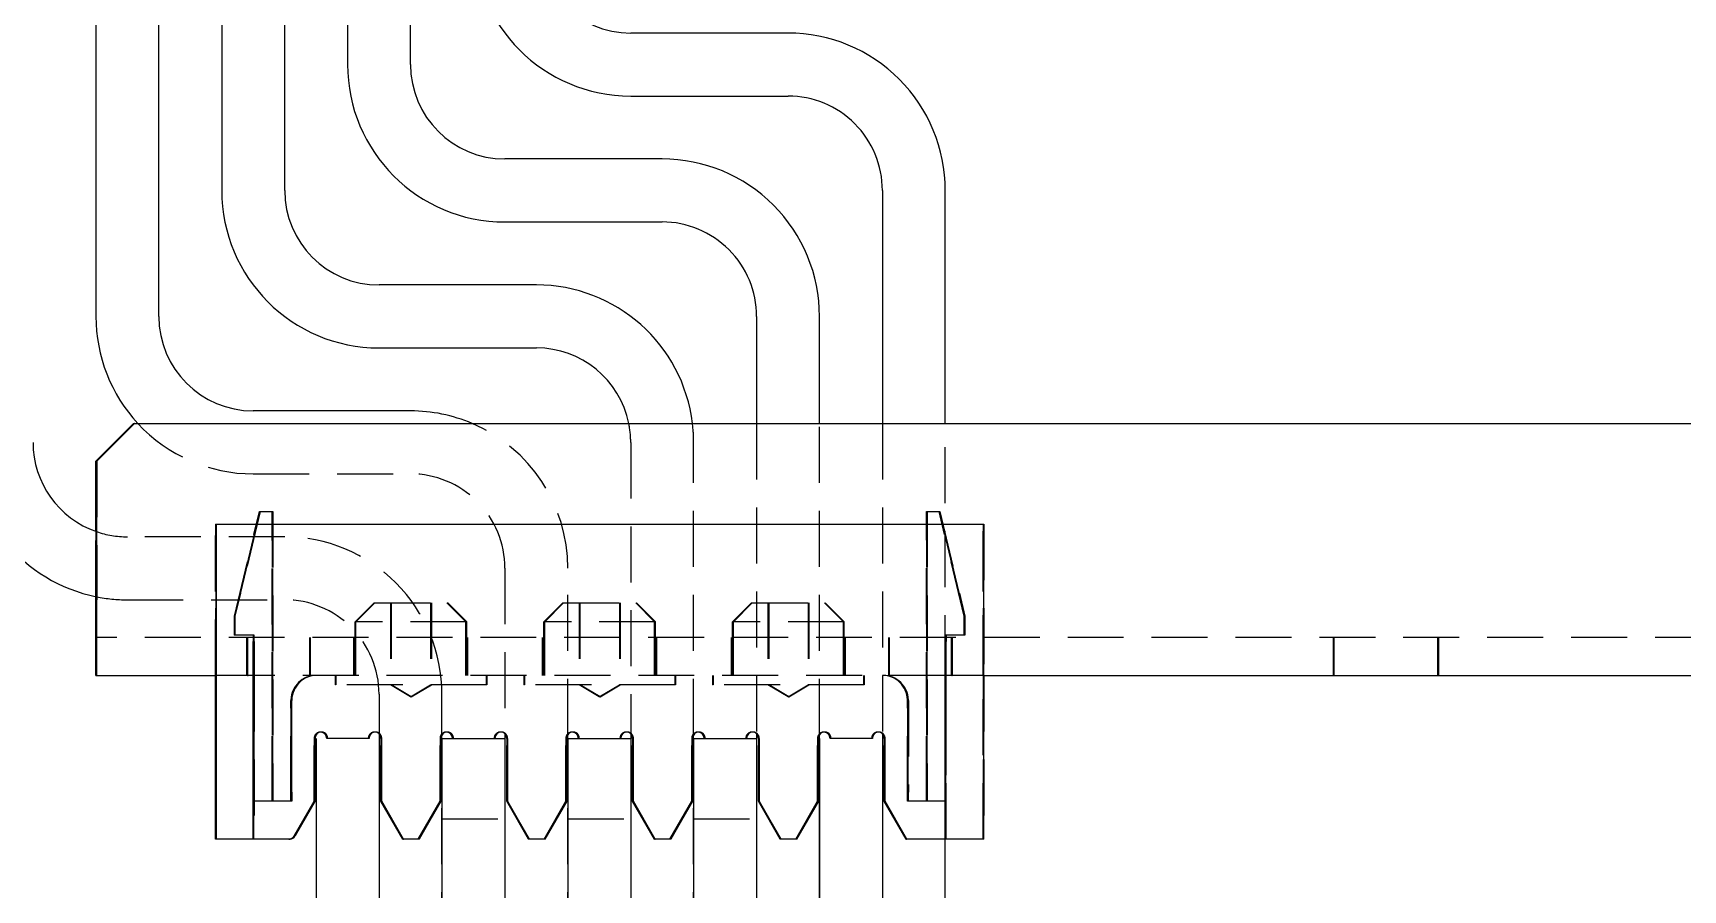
# Model space of a CAD drawing. Header units: millimetres. Extents: x -116965 to 323937, y 291661 to 566926.
# Drawn here: x -20440.9 to -20347.3, y 326099.4 to 326148 of the extents above; entities that cross this region are included whole.
import ezdxf

# ---------------------------------------------------------------- set-up
doc = ezdxf.new("R2010")
doc.units = ezdxf.units.MM
doc.linetypes.add('HIDDEN2', pattern=[4.7625, 3.175, -1.5875])
doc.layers.add('ALPHA', color=255, linetype='Continuous')
doc.layers.add('Pointille_Court', color=40, linetype='HIDDEN2', lineweight=25)

msp = doc.modelspace()

# ---------------------------------------------------------------- linework, layer by layer
at = {"layer": 'ALPHA'}
for p, q in [((-20437.376339, 326244.440895), (-20437.376338, 326131.940895)), ((-20433.804909, 326131.940895), (-20433.804911, 326244.440895)), ((-20430.233482, 326244.440895), (-20430.233481, 326139.083752)), ((-20426.662052, 326139.083752), (-20426.662054, 326244.440895)), ((-20423.090625, 326244.440895), (-20423.090624, 326146.22661)), ((-20419.519195, 326146.22661), (-20419.519196, 326244.440895)), ((-20398.090624, 326148.012324), (-20407.019195, 326148.012324)), ((-20407.019195, 326144.440895), (-20398.090624, 326144.440896)), ((-20405.233481, 326140.869467), (-20414.162052, 326140.869467)), ((-20392.733481, 326139.083753), (-20392.73348, 326125.869471)), ((-20389.162052, 326125.869471), (-20389.162052, 326139.083753)), ((-20414.162052, 326137.298038), (-20405.233481, 326137.298038)), ((-20412.376338, 326133.72661), (-20421.304909, 326133.72661)), ((-20399.876338, 326131.940896), (-20399.876338, 326125.869471)), ((-20396.304909, 326125.869471), (-20396.304909, 326131.940896)), ((-20421.304909, 326130.155181), (-20412.376338, 326130.155181)), ((-20419.519195, 326126.583752), (-20428.447766, 326126.583752)), ((-20435.235518, 326125.869471), (-20437.378375, 326123.726614)), ((-20437.377967, 326123.726614), (-20435.23511, 326125.869471)), ((-20435.231846, 326125.869471), (-20437.374703, 326123.726614)), ((-20437.374295, 326123.726614), (-20435.231438, 326125.869471)), ((-20435.199804, 326125.869471), (-20437.342661, 326123.726614)), ((-20437.342253, 326123.726614), (-20435.199396, 326125.869471)), ((-20435.196131, 326125.869471), (-20437.338988, 326123.726614)), ((-20437.33858, 326123.726614), (-20435.195723, 326125.869471)), ((-20435.23511, 326125.869471), (-20435.235518, 326125.869471)), ((-20435.23511, 326125.869471), (-20435.231846, 326125.869471)), ((-20435.231438, 326125.869471), (-20435.231846, 326125.869471)), ((-20435.231438, 326125.869471), (-20435.199804, 326125.869471)), ((-20435.199396, 326125.869471), (-20435.199804, 326125.869471)), ((-20435.199396, 326125.869471), (-20435.196131, 326125.869471)), ((-20435.195723, 326125.869471), (-20435.196131, 326125.869471)), ((-20435.195723, 326125.869471), (-20114.481443, 326125.869471)), ((-20437.378375, 326123.726614), (-20437.377967, 326123.726614)), ((-20437.378375, 326119.747996), (-20437.378375, 326123.726614)), ((-20437.377967, 326123.726614), (-20437.377967, 326119.747852)), ((-20437.374703, 326123.726614), (-20437.374295, 326123.726614)), ((-20437.374703, 326119.746698), (-20437.374703, 326123.726614)), ((-20437.374295, 326123.726614), (-20437.374295, 326119.746553)), ((-20437.342661, 326123.726614), (-20437.342253, 326123.726614)), ((-20437.342661, 326115.869471), (-20437.342661, 326123.726614)), ((-20437.342253, 326123.726614), (-20437.342253, 326115.869471)), ((-20437.338988, 326123.726614), (-20437.33858, 326123.726614)), ((-20437.338988, 326115.869471), (-20437.338988, 326123.726614)), ((-20437.33858, 326123.726614), (-20437.33858, 326115.869471)), ((-20430.552426, 326111.583757), (-20430.552254, 326120.155185)), ((-20430.552254, 326120.155185), (-20430.551846, 326120.155185)), ((-20430.551846, 326120.155185), (-20386.980418, 326120.155185)), ((-20430.551846, 326120.155185), (-20430.551846, 326102.298043)), ((-20386.980418, 326102.298043), (-20386.980418, 326120.155185)), ((-20437.378375, 326115.869471), (-20437.378375, 326116.050277)), ((-20437.377967, 326116.050193), (-20437.377967, 326115.869471)), ((-20437.374703, 326115.869471), (-20437.374703, 326116.049527)), ((-20437.374295, 326116.049444), (-20437.374295, 326115.869471)), ((-20437.377559, 326113.726614), (-20437.375111, 326113.726614)), ((-20437.341845, 326113.726614), (-20437.339397, 326113.726614)), ((-20437.375111, 326111.583757), (-20437.377559, 326111.583757)), ((-20437.375111, 326111.583757), (-20437.341845, 326111.583757)), ((-20437.339397, 326111.583757), (-20437.341845, 326111.583757)), ((-20437.339397, 326111.583757), (-20430.552426, 326111.583757)), ((-20430.593682, 326102.298043), (-20430.593682, 326111.583757)), ((-20430.593102, 326111.583757), (-20430.593102, 326102.298043)), ((-20430.58814, 326102.298043), (-20430.58814, 326111.583757)), ((-20430.58756, 326111.583757), (-20430.58756, 326102.298043)), ((-20430.557967, 326102.298043), (-20430.557967, 326111.583757)), ((-20430.557388, 326111.583757), (-20430.557388, 326102.298043)), ((-20430.552425, 326102.298043), (-20430.552425, 326111.583757)), ((-20386.980418, 326111.583757), (-20341.266713, 326111.583757)), ((-20386.973812, 326102.298043), (-20386.973812, 326111.583757)), ((-20424.944703, 326108.012328), (-20424.944703, 326104.4409)), ((-20424.938098, 326108.012328), (-20424.938098, 326104.4409)), ((-20424.876341, 326108.012328), (-20424.876341, 326018.726614)), ((-20424.266132, 326108.012328), (-20424.272253, 326108.012328)), ((-20424.236539, 326108.012328), (-20424.266132, 326108.012328)), ((-20424.230418, 326108.012328), (-20424.236539, 326108.012328)), ((-20421.873275, 326108.012328), (-20424.230418, 326108.012328)), ((-20421.866669, 326108.012328), (-20421.873275, 326108.012328)), ((-20421.304913, 326108.012328), (-20421.304913, 326018.726614)), ((-20421.304909, 326108.295723), (-20421.304908, 326072.298038)), ((-20421.16511, 326108.012328), (-20421.16511, 326104.4409)), ((-20421.158989, 326104.4409), (-20421.158989, 326108.012328)), ((-20417.801846, 326108.012328), (-20417.801846, 326104.4409)), ((-20417.795241, 326108.012328), (-20417.795241, 326104.4409)), ((-20417.733484, 326108.012328), (-20414.162056, 326108.012328)), ((-20417.733484, 326108.012328), (-20417.733484, 326018.726614)), ((-20417.73348, 326108.012328), (-20417.73348, 326108.213078)), ((-20414.162056, 326108.012328), (-20414.162056, 326018.726614)), ((-20414.162052, 326108.295723), (-20414.162051, 326072.298038)), ((-20414.022253, 326108.012328), (-20414.022253, 326104.4409)), ((-20414.016132, 326104.4409), (-20414.016132, 326108.012328)), ((-20410.658989, 326108.012328), (-20410.658989, 326104.4409)), ((-20410.652384, 326108.012328), (-20410.652384, 326104.4409)), ((-20410.590627, 326108.012328), (-20407.019199, 326108.012328)), ((-20410.590627, 326108.012328), (-20410.590627, 326018.726614)), ((-20410.590623, 326108.012328), (-20410.590623, 326108.213078)), ((-20407.019199, 326108.012328), (-20407.019199, 326018.726614)), ((-20407.019194, 326108.295722), (-20407.019194, 326072.298038)), ((-20406.879396, 326108.012328), (-20406.879396, 326104.4409)), ((-20406.873275, 326104.4409), (-20406.873275, 326108.012328)), ((-20403.516132, 326108.012328), (-20403.516132, 326104.4409)), ((-20403.509527, 326108.012328), (-20403.509527, 326104.4409)), ((-20403.44777, 326108.012328), (-20399.876341, 326108.012328)), ((-20403.44777, 326108.012328), (-20403.44777, 326018.726614)), ((-20403.447766, 326108.012328), (-20403.447766, 326108.213078)), ((-20399.876341, 326108.012328), (-20399.876341, 326018.726614)), ((-20399.876337, 326108.295722), (-20399.876337, 326072.298038)), ((-20399.736539, 326108.012328), (-20399.736539, 326104.4409)), ((-20399.730418, 326104.4409), (-20399.730418, 326108.012328)), ((-20396.373275, 326108.012328), (-20396.373275, 326104.4409)), ((-20396.366669, 326108.012328), (-20396.366669, 326104.4409)), ((-20396.304913, 326108.012328), (-20396.304913, 326018.726614)), ((-20396.304908, 326072.298039), (-20396.304909, 326108.213078)), ((-20395.694704, 326108.012328), (-20395.700825, 326108.012328)), ((-20395.665111, 326108.012328), (-20395.694704, 326108.012328)), ((-20395.658989, 326108.012328), (-20395.665111, 326108.012328)), ((-20393.301847, 326108.012328), (-20395.658989, 326108.012328)), ((-20393.295241, 326108.012328), (-20393.301847, 326108.012328)), ((-20392.733484, 326108.012328), (-20392.733484, 326018.726614)), ((-20392.73348, 326108.295722), (-20392.73348, 326072.298039)), ((-20392.593682, 326108.012328), (-20392.593682, 326104.4409)), ((-20392.587561, 326104.4409), (-20392.587561, 326108.012328)), ((-20424.944703, 326104.4409), (-20426.078784, 326102.476614)), ((-20424.938098, 326104.4409), (-20426.072179, 326102.476614)), ((-20421.16511, 326104.4409), (-20421.158989, 326104.4409)), ((-20421.16511, 326104.4409), (-20419.927931, 326102.298043)), ((-20419.92181, 326102.298043), (-20421.158989, 326104.4409)), ((-20417.801846, 326104.4409), (-20419.039025, 326102.298043)), ((-20417.795241, 326104.4409), (-20419.03242, 326102.298043)), ((-20414.022253, 326104.4409), (-20414.016132, 326104.4409)), ((-20414.022253, 326104.4409), (-20412.785074, 326102.298043)), ((-20412.778953, 326102.298043), (-20414.016132, 326104.4409)), ((-20410.658989, 326104.4409), (-20411.896168, 326102.298043)), ((-20410.652384, 326104.4409), (-20411.889563, 326102.298043)), ((-20406.879396, 326104.4409), (-20406.873275, 326104.4409)), ((-20406.879396, 326104.4409), (-20405.642217, 326102.298043)), ((-20405.636096, 326102.298043), (-20406.873275, 326104.4409)), ((-20403.516132, 326104.4409), (-20404.753311, 326102.298043)), ((-20403.509527, 326104.4409), (-20404.746706, 326102.298043)), ((-20399.736539, 326104.4409), (-20399.730418, 326104.4409)), ((-20399.736539, 326104.4409), (-20398.49936, 326102.298043)), ((-20398.493239, 326102.298043), (-20399.730418, 326104.4409)), ((-20396.373275, 326104.4409), (-20397.610454, 326102.298043)), ((-20396.366669, 326104.4409), (-20397.603849, 326102.298043)), ((-20392.593682, 326104.4409), (-20392.587561, 326104.4409)), ((-20392.593682, 326104.4409), (-20391.356503, 326102.298043)), ((-20391.350382, 326102.298043), (-20392.587561, 326104.4409)), ((-20430.593102, 326102.298043), (-20430.593682, 326102.298043)), ((-20430.58814, 326102.298043), (-20430.593102, 326102.298043)), ((-20430.58756, 326102.298043), (-20430.58814, 326102.298043)), ((-20430.557967, 326102.298043), (-20430.58756, 326102.298043)), ((-20430.557388, 326102.298043), (-20430.557967, 326102.298043)), ((-20430.552425, 326102.298043), (-20430.557388, 326102.298043)), ((-20430.551846, 326102.298043), (-20430.552425, 326102.298043)), ((-20426.388079, 326102.298043), (-20430.551846, 326102.298043)), ((-20426.381474, 326102.298043), (-20426.388079, 326102.298043)), ((-20419.927931, 326102.298043), (-20419.92181, 326102.298043)), ((-20419.039025, 326102.298043), (-20419.92181, 326102.298043)), ((-20419.03242, 326102.298043), (-20419.039025, 326102.298043)), ((-20412.785074, 326102.298043), (-20412.778953, 326102.298043)), ((-20411.896168, 326102.298043), (-20412.778953, 326102.298043)), ((-20411.889563, 326102.298043), (-20411.896168, 326102.298043)), ((-20405.642217, 326102.298043), (-20405.636096, 326102.298043)), ((-20404.753311, 326102.298043), (-20405.636096, 326102.298043)), ((-20404.746706, 326102.298043), (-20404.753311, 326102.298043)), ((-20398.49936, 326102.298043), (-20398.493239, 326102.298043)), ((-20397.610454, 326102.298043), (-20398.493239, 326102.298043)), ((-20397.603849, 326102.298043), (-20397.610454, 326102.298043)), ((-20391.356503, 326102.298043), (-20391.350382, 326102.298043)), ((-20386.980418, 326102.298043), (-20391.350382, 326102.298043)), ((-20389.162051, 326072.298039), (-20389.162051, 326102.298043)), ((-20386.973812, 326102.298043), (-20386.980418, 326102.298043))]:
    msp.add_line(p, q, dxfattribs=at)
for centre, radius, start, end in [((-20407.019195, 326153.369467), 8.928571, 180.00000085, 270.00000085), ((-20407.019195, 326153.369467), 5.357143, 180.00000085, 270.00000085), ((-20398.090623, 326139.083753), 8.928571, 0.00000085, 90.00000085), ((-20414.162052, 326146.22661), 8.928571, 180.00000085, 270.00000085), ((-20414.162052, 326146.22661), 5.357143, 180.00000085, 270.00000085), ((-20398.090623, 326139.083753), 5.357143, 0.00000085, 90.00000085), ((-20405.23348, 326131.940896), 8.928571, 0.00000085, 90.00000085), ((-20421.304909, 326139.083752), 8.928571, 180.00000085, 270.00000085), ((-20421.304909, 326139.083752), 5.357143, 180.00000085, 270.00000085), ((-20405.23348, 326131.940896), 5.357143, 0.00000085, 90.00000085), ((-20412.376337, 326124.798038), 8.928571, 6.89213007, 90.00000085), ((-20428.447766, 326131.940895), 8.928571, 180.00000085, 222.84360373), ((-20428.447766, 326131.940895), 5.357143, 180.00000085, 270.00000085), ((-20412.376337, 326124.798038), 5.357143, 11.53700545, 90.00000085), ((-20419.519195, 326117.655181), 8.928571, 66.9261533, 90.00000085), ((-20435.590623, 326124.798038), 8.928571, 180.00000085, 258.68351629), ((-20435.590623, 326124.798038), 5.357143, 180.00000085, 250.91035646), ((-20424.580955, 326108.012328), 0.357143, 91.02089799, 180), ((-20421.509527, 326108.012328), 0.357143, 91.02090246, 180), ((-20417.438098, 326108.012328), 0.357143, 91.02090838, 180), ((-20414.366669, 326108.012328), 0.357143, 91.02091285, 180), ((-20410.295241, 326108.012328), 0.357143, 91.02091877, 180), ((-20407.223812, 326108.012328), 0.357143, 91.02092324, 180), ((-20403.152384, 326108.012328), 0.357143, 91.02092916, 180), ((-20400.080955, 326108.012328), 0.357143, 91.02093363, 180), ((-20396.009527, 326108.012328), 0.357143, 91.02093955, 180), ((-20392.938098, 326108.012328), 0.357143, 91.02094402, 180), ((-20426.381474, 326102.655185), 0.357143, 270, 330)]:
    msp.add_arc(centre, radius, start, end, dxfattribs=at)
for centre, major_axis, ratio, start_param, end_param in [((-20437.377559, 326115.869471), (0, 4.285714), 0.00019044, 1.570796327, 3.141592654), ((-20437.377559, 326115.869471), (0, 2.142857), 0.00019044, 1.570796327, 3.141592654), ((-20437.375111, 326115.869471), (0, 2.142857), 0.00019044, 3.141592654, 4.71238898), ((-20437.375111, 326115.869471), (0, 4.285714), 0.00019044, 3.141592654, 4.71238898), ((-20437.341845, 326115.869471), (0, 4.285714), 0.00019044, 1.570796327, 3.141592654), ((-20437.341845, 326115.869471), (0, 2.142857), 0.00019044, 1.570796327, 3.141592654), ((-20437.339397, 326115.869471), (0, 2.142857), 0.00019044, 3.141592654, 4.71238898), ((-20437.339397, 326115.869471), (0, 4.285714), 0.00019044, 3.141592654, 4.71238898), ((-20424.58756, 326108.012328), (0, 0.357143), 0.999999982, 4.71238898, 7.853981634), ((-20424.629396, 326108.012328), (0, 0.357143), 0.999999982, 4.71238898, 6.215316126), ((-20424.623275, 326108.012328), (0, 0.357143), 0.999999982, 4.71238898, 6.223903298), ((-20424.593682, 326108.012328), (0, 0.357143), 0.999999982, 4.71238898, 6.274615404), ((-20421.516132, 326108.012328), (0, 0.357143), 0.999999982, 4.71238898, 7.853981634), ((-20421.557967, 326108.012328), (0, 0.357143), 0.999999982, 5.495723549, 6.215316048), ((-20421.551846, 326108.012328), (0, 0.357143), 0.999999982, 5.519725845, 6.22390322), ((-20421.522253, 326108.012328), (0, 0.357143), 0.999999982, 4.71238898, 6.274615404), ((-20417.444703, 326108.012328), (0, 0.357143), 0.999999982, 4.71238898, 7.853981634), ((-20417.486539, 326108.012328), (0, 0.357143), 0.999999982, 4.71238898, 6.215315944), ((-20417.480418, 326108.012328), (0, 0.357143), 0.999999982, 4.71238898, 6.223903117), ((-20417.450825, 326108.012328), (0, 0.357143), 0.999999982, 4.71238898, 6.274615404), ((-20414.373275, 326108.012328), (0, 0.357143), 0.999999982, 4.71238898, 7.853981634), ((-20414.41511, 326108.012328), (0, 0.357143), 0.999999982, 5.495723035, 6.215315866), ((-20414.408989, 326108.012328), (0, 0.357143), 0.999999982, 5.519725343, 6.223903039), ((-20414.379396, 326108.012328), (0, 0.357143), 0.999999982, 4.71238898, 6.274615404), ((-20410.301846, 326108.012328), (0, 0.357143), 0.999999982, 4.71238898, 7.853981634), ((-20410.343682, 326108.012328), (0, 0.357143), 0.999999982, 4.71238898, 6.215315763), ((-20410.337561, 326108.012328), (0, 0.357143), 0.999999982, 4.71238898, 6.223902935), ((-20410.307968, 326108.012328), (0, 0.357143), 0.999999982, 4.71238898, 6.274615404), ((-20407.230418, 326108.012328), (0, 0.357143), 0.999999982, 4.71238898, 7.853981634), ((-20407.272253, 326108.012328), (0, 0.357143), 0.999999982, 5.495722521, 6.215315684), ((-20407.266132, 326108.012328), (0, 0.357143), 0.999999982, 5.519724841, 6.223902857), ((-20407.236539, 326108.012328), (0, 0.357143), 0.999999982, 4.71238898, 6.274615404), ((-20403.158989, 326108.012328), (0, 0.357143), 0.999999982, 4.71238898, 7.853981634), ((-20403.200825, 326108.012328), (0, 0.357143), 0.999999982, 4.71238898, 6.215315581), ((-20403.194704, 326108.012328), (0, 0.357143), 0.999999982, 4.71238898, 6.223902753), ((-20403.165111, 326108.012328), (0, 0.357143), 0.999999982, 4.71238898, 6.274615404), ((-20400.087561, 326108.012328), (0, 0.357143), 0.999999982, 4.71238898, 7.853981634), ((-20400.129396, 326108.012328), (0, 0.357143), 0.999999982, 5.495722007, 6.215315503), ((-20400.123275, 326108.012328), (0, 0.357143), 0.999999982, 5.519724339, 6.223902675), ((-20400.093682, 326108.012328), (0, 0.357143), 0.999999982, 4.71238898, 6.274615404), ((-20396.016132, 326108.012328), (0, 0.357143), 0.999999982, 4.71238898, 7.853981634), ((-20396.057968, 326108.012328), (0, 0.357143), 0.999999982, 4.71238898, 6.215315399), ((-20396.051847, 326108.012328), (0, 0.357143), 0.999999982, 4.71238898, 6.223902572), ((-20396.022254, 326108.012328), (0, 0.357143), 0.999999982, 4.71238898, 6.274615404), ((-20392.944704, 326108.012328), (0, 0.357143), 0.999999982, 4.71238898, 7.853981634), ((-20392.986539, 326108.012328), (0, 0.357143), 0.999999982, 5.495721493, 6.215315321), ((-20392.980418, 326108.012328), (0, 0.357143), 0.999999982, 5.519723837, 6.223902494), ((-20392.950825, 326108.012328), (0, 0.357143), 0.999999982, 4.71238898, 6.274615404), ((-20426.388079, 326102.655185), (0, 0.357143), 0.999999982, 3.141592654, 4.188790205)]:
    msp.add_ellipse(centre, major_axis=major_axis, ratio=ratio, start_param=start_param, end_param=end_param, dxfattribs=at)
at = {"layer": 'Pointille_Court'}
for p, q in [((-20437.330955, 326123.726614), (-20435.188098, 326125.869471)), ((-20399.876338, 326125.869471), (-20399.876337, 326108.295722)), ((-20396.304909, 326108.213078), (-20396.304909, 326125.869471)), ((-20392.73348, 326125.869471), (-20392.73348, 326108.295722)), ((-20389.162051, 326102.298043), (-20389.162052, 326125.869471)), ((-20407.019195, 326124.798038), (-20407.019194, 326108.295722)), ((-20403.447766, 326108.213078), (-20403.447766, 326124.798038)), ((-20437.330955, 326123.726614), (-20437.330955, 326115.869471)), ((-20428.447766, 326123.012324), (-20419.519195, 326123.012324)), ((-20428.091029, 326120.869471), (-20429.51965, 326114.9409)), ((-20429.518735, 326114.9409), (-20428.090213, 326120.869471)), ((-20428.055315, 326120.869471), (-20429.483935, 326114.9409)), ((-20429.483021, 326114.9409), (-20428.054499, 326120.869471)), ((-20429.473812, 326114.9409), (-20428.045241, 326120.869471)), ((-20428.091029, 326120.869471), (-20428.090213, 326120.869471)), ((-20428.090213, 326120.869471), (-20428.055315, 326120.869471)), ((-20428.055315, 326120.869471), (-20428.054499, 326120.869471)), ((-20428.054499, 326120.869471), (-20427.340213, 326120.869471)), ((-20427.376875, 326104.953344), (-20427.376743, 326120.869471)), ((-20427.375927, 326120.869471), (-20427.375795, 326104.953344)), ((-20427.341161, 326104.953344), (-20427.341029, 326120.869471)), ((-20427.340213, 326120.869471), (-20427.330955, 326120.869471)), ((-20427.340213, 326120.869471), (-20427.340081, 326104.953344)), ((-20427.330955, 326120.869471), (-20427.330955, 326104.953344)), ((-20390.233847, 326120.869471), (-20390.234017, 326104.94655)), ((-20390.233847, 326120.869471), (-20390.233045, 326120.869471)), ((-20390.233045, 326120.869471), (-20390.198133, 326120.869471)), ((-20390.232938, 326104.957788), (-20390.233045, 326120.869471)), ((-20390.198133, 326120.869471), (-20390.198303, 326104.94655)), ((-20390.198133, 326120.869471), (-20390.19733, 326120.869471)), ((-20390.19733, 326120.869471), (-20389.483045, 326120.869471)), ((-20390.197224, 326104.957788), (-20390.19733, 326120.869471)), ((-20390.188098, 326104.957788), (-20390.188098, 326120.869471)), ((-20388.091053, 326114.9409), (-20389.519561, 326120.869471)), ((-20389.518759, 326120.869471), (-20388.090148, 326114.9409)), ((-20388.055339, 326114.9409), (-20389.483847, 326120.869471)), ((-20389.483045, 326120.869471), (-20389.473812, 326120.869471)), ((-20389.483045, 326120.869471), (-20388.054434, 326114.9409)), ((-20389.473812, 326120.869471), (-20388.045241, 326114.9409)), ((-20430.593682, 326120.155185), (-20430.593273, 326120.155185)), ((-20430.593682, 326111.583757), (-20430.593682, 326120.155185)), ((-20430.593273, 326120.155185), (-20430.593102, 326111.583757)), ((-20430.593273, 326120.155185), (-20430.587968, 326120.155185)), ((-20430.58814, 326111.583757), (-20430.587968, 326120.155185)), ((-20430.587968, 326120.155185), (-20430.58756, 326120.155185)), ((-20430.58756, 326120.155185), (-20430.557967, 326120.155185)), ((-20430.58756, 326120.155185), (-20430.58756, 326111.583757)), ((-20430.557967, 326120.155185), (-20430.557559, 326120.155185)), ((-20430.557967, 326111.583757), (-20430.557967, 326120.155185)), ((-20430.557559, 326120.155185), (-20430.557388, 326111.583757)), ((-20430.557559, 326120.155185), (-20430.552254, 326120.155185)), ((-20430.545241, 326120.155185), (-20430.545241, 326102.298043)), ((-20387.022254, 326120.155185), (-20387.022254, 326102.298043)), ((-20387.021674, 326111.583757), (-20387.021846, 326120.155185)), ((-20387.016541, 326120.155185), (-20387.016712, 326111.583757)), ((-20387.016132, 326102.298043), (-20387.016132, 326120.155185)), ((-20386.986539, 326120.155185), (-20386.986539, 326102.298043)), ((-20386.98596, 326111.583757), (-20386.986131, 326120.155185)), ((-20386.980826, 326120.155185), (-20386.980998, 326111.583757)), ((-20386.980418, 326120.155185), (-20386.973812, 326120.155185)), ((-20386.973812, 326111.583757), (-20386.973812, 326120.155185)), ((-20437.378375, 326116.050277), (-20437.378375, 326119.747996)), ((-20437.377967, 326119.747852), (-20437.377967, 326116.050193)), ((-20437.374703, 326116.049527), (-20437.374703, 326119.746698)), ((-20437.374295, 326119.746553), (-20437.374295, 326116.049444)), ((-20426.662052, 326119.440895), (-20435.590623, 326119.440895)), ((-20414.162052, 326117.655181), (-20414.162052, 326108.295723)), ((-20410.590623, 326108.213078), (-20410.590623, 326117.655181)), ((-20437.330955, 326111.583757), (-20437.330955, 326115.869471)), ((-20435.590623, 326115.869466), (-20426.662052, 326115.869467)), ((-20421.590621, 326115.6909), (-20422.66205, 326114.619471)), ((-20421.554907, 326115.6909), (-20422.626335, 326114.619471)), ((-20421.545241, 326115.6909), (-20422.616669, 326114.619471)), ((-20421.590621, 326115.6909), (-20421.590621, 326115.6909)), ((-20421.590621, 326115.6909), (-20421.554907, 326115.6909)), ((-20421.554907, 326115.6909), (-20421.554907, 326115.6909)), ((-20421.554907, 326115.6909), (-20417.41205, 326115.6909)), ((-20420.66205, 326115.6909), (-20420.66205, 326111.583757)), ((-20420.626335, 326115.6909), (-20420.626335, 326111.583757)), ((-20420.616669, 326115.6909), (-20420.616669, 326111.583757)), ((-20418.376335, 326115.6909), (-20418.376335, 326111.583757)), ((-20418.340621, 326115.6909), (-20418.340621, 326111.583757)), ((-20418.330955, 326115.6909), (-20418.330955, 326111.583757)), ((-20417.447764, 326115.6909), (-20416.376335, 326114.619471)), ((-20417.41205, 326115.6909), (-20417.402384, 326115.6909)), ((-20417.41205, 326115.6909), (-20416.340621, 326114.619471)), ((-20417.402384, 326115.6909), (-20416.330955, 326114.619471)), ((-20410.876336, 326115.6909), (-20411.947764, 326114.619471)), ((-20410.840621, 326115.6909), (-20411.91205, 326114.619471)), ((-20410.830955, 326115.6909), (-20411.902384, 326114.619471)), ((-20410.876336, 326115.6909), (-20410.876336, 326115.6909)), ((-20410.876336, 326115.6909), (-20410.840621, 326115.6909)), ((-20410.840621, 326115.6909), (-20410.840621, 326115.6909)), ((-20410.840621, 326115.6909), (-20406.697764, 326115.6909)), ((-20409.947764, 326115.6909), (-20409.947764, 326111.583757)), ((-20409.91205, 326115.6909), (-20409.91205, 326111.583757)), ((-20409.902384, 326115.6909), (-20409.902384, 326111.583757)), ((-20407.66205, 326115.6909), (-20407.66205, 326111.583757)), ((-20407.626336, 326115.6909), (-20407.626336, 326111.583757)), ((-20407.616669, 326115.6909), (-20407.616669, 326111.583757)), ((-20406.733478, 326115.6909), (-20405.66205, 326114.619471)), ((-20406.697764, 326115.6909), (-20406.688098, 326115.6909)), ((-20406.697764, 326115.6909), (-20405.626336, 326114.619471)), ((-20406.688098, 326115.6909), (-20405.616669, 326114.619471)), ((-20400.16205, 326115.6909), (-20401.233479, 326114.619471)), ((-20400.126336, 326115.6909), (-20401.197764, 326114.619471)), ((-20400.116669, 326115.6909), (-20401.188098, 326114.619471)), ((-20400.16205, 326115.6909), (-20400.16205, 326115.6909)), ((-20400.16205, 326115.6909), (-20400.126336, 326115.6909)), ((-20400.126336, 326115.6909), (-20400.126336, 326115.6909)), ((-20400.126336, 326115.6909), (-20395.983479, 326115.6909)), ((-20399.233479, 326115.6909), (-20399.233479, 326111.583757)), ((-20399.197764, 326115.6909), (-20399.197764, 326111.583757)), ((-20399.188098, 326115.6909), (-20399.188098, 326111.583757)), ((-20396.947764, 326115.6909), (-20396.947764, 326111.583757)), ((-20396.91205, 326115.6909), (-20396.91205, 326111.583757)), ((-20396.902384, 326115.6909), (-20396.902384, 326111.583757)), ((-20396.019193, 326115.6909), (-20394.947764, 326114.619471)), ((-20395.983479, 326115.6909), (-20395.973812, 326115.6909)), ((-20395.983479, 326115.6909), (-20394.91205, 326114.619471)), ((-20395.973812, 326115.6909), (-20394.902384, 326114.619471)), ((-20429.51965, 326114.9409), (-20429.519658, 326113.869471)), ((-20429.518735, 326114.9409), (-20429.51965, 326114.9409)), ((-20429.518726, 326113.869471), (-20429.518735, 326114.9409)), ((-20429.483935, 326114.9409), (-20429.483944, 326113.869471)), ((-20429.483021, 326114.9409), (-20429.483935, 326114.9409)), ((-20429.483012, 326113.869471), (-20429.483021, 326114.9409)), ((-20429.473812, 326113.869471), (-20429.473812, 326114.9409)), ((-20422.66205, 326111.583757), (-20422.66205, 326114.619471)), ((-20422.626335, 326114.619471), (-20422.66205, 326114.619471)), ((-20422.66205, 326114.619471), (-20422.66205, 326114.619471)), ((-20422.626335, 326111.583757), (-20422.626335, 326114.619471)), ((-20416.340621, 326114.619471), (-20422.626335, 326114.619471)), ((-20422.626335, 326114.619471), (-20422.626335, 326114.619471)), ((-20422.616669, 326111.583757), (-20422.616669, 326114.619471)), ((-20416.376335, 326111.583757), (-20416.376335, 326114.619471)), ((-20416.330955, 326114.619471), (-20416.340621, 326114.619471)), ((-20416.340621, 326111.583757), (-20416.340621, 326114.619471)), ((-20416.330955, 326111.583757), (-20416.330955, 326114.619471)), ((-20411.947764, 326111.583757), (-20411.947764, 326114.619471)), ((-20411.91205, 326114.619471), (-20411.947764, 326114.619471)), ((-20411.947764, 326114.619471), (-20411.947764, 326114.619471)), ((-20411.91205, 326111.583757), (-20411.91205, 326114.619471)), ((-20405.626336, 326114.619471), (-20411.91205, 326114.619471)), ((-20411.91205, 326114.619471), (-20411.91205, 326114.619471)), ((-20411.902384, 326111.583757), (-20411.902384, 326114.619471)), ((-20405.66205, 326111.583757), (-20405.66205, 326114.619471)), ((-20405.616669, 326114.619471), (-20405.626336, 326114.619471)), ((-20405.626336, 326111.583757), (-20405.626336, 326114.619471)), ((-20405.616669, 326111.583757), (-20405.616669, 326114.619471)), ((-20401.233479, 326111.583757), (-20401.233479, 326114.619471)), ((-20401.197764, 326114.619471), (-20401.233479, 326114.619471)), ((-20401.233479, 326114.619471), (-20401.233479, 326114.619471)), ((-20401.197764, 326111.583757), (-20401.197764, 326114.619471)), ((-20394.91205, 326114.619471), (-20401.197764, 326114.619471)), ((-20401.197764, 326114.619471), (-20401.197764, 326114.619471)), ((-20401.188098, 326111.583757), (-20401.188098, 326114.619471)), ((-20394.947764, 326111.583757), (-20394.947764, 326114.619471)), ((-20394.902384, 326114.619471), (-20394.91205, 326114.619471)), ((-20394.91205, 326111.583757), (-20394.91205, 326114.619471)), ((-20394.902384, 326111.583757), (-20394.902384, 326114.619471)), ((-20388.091065, 326113.869471), (-20388.091053, 326114.9409)), ((-20388.090148, 326114.9409), (-20388.091053, 326114.9409)), ((-20388.090148, 326114.9409), (-20388.090141, 326113.869471)), ((-20388.055351, 326113.869471), (-20388.055339, 326114.9409)), ((-20388.054434, 326114.9409), (-20388.055339, 326114.9409)), ((-20388.054434, 326114.9409), (-20388.054426, 326113.869471)), ((-20388.045241, 326114.9409), (-20388.045241, 326113.869471)), ((-20437.341845, 326113.726614), (-20437.375111, 326113.726614)), ((-20112.339402, 326113.726614), (-20437.339397, 326113.726614)), ((-20429.518726, 326113.869471), (-20429.519658, 326113.869471)), ((-20429.483944, 326113.869471), (-20429.518726, 326113.869471)), ((-20429.483012, 326113.869471), (-20429.483944, 326113.869471)), ((-20428.411583, 326113.869471), (-20429.483012, 326113.869471)), ((-20428.805519, 326111.583757), (-20428.805519, 326113.726614)), ((-20428.804295, 326111.583757), (-20428.804295, 326113.726614)), ((-20428.769804, 326111.583757), (-20428.769804, 326113.726614)), ((-20428.76858, 326111.583757), (-20428.76858, 326113.726614)), ((-20428.759527, 326111.583757), (-20428.759527, 326113.726614)), ((-20428.450245, 326111.583757), (-20428.450283, 326113.502624)), ((-20428.44823, 326113.869471), (-20428.448304, 326104.953344)), ((-20428.447224, 326104.953344), (-20428.447298, 326113.869471)), ((-20428.445244, 326113.502624), (-20428.445283, 326111.583757)), ((-20428.41453, 326111.583757), (-20428.414569, 326113.502624)), ((-20428.412516, 326113.869471), (-20428.412589, 326104.953344)), ((-20428.402384, 326113.869471), (-20428.411583, 326113.869471)), ((-20428.41151, 326104.953344), (-20428.411583, 326113.869471)), ((-20428.40953, 326113.502624), (-20428.409569, 326111.583757)), ((-20428.402384, 326113.502624), (-20428.402384, 326113.869471)), ((-20428.402384, 326113.502624), (-20428.402384, 326111.583757)), ((-20425.23409, 326111.583757), (-20425.23409, 326113.726614)), ((-20425.232866, 326111.583757), (-20425.232866, 326113.726614)), ((-20425.198376, 326111.583757), (-20425.198376, 326113.726614)), ((-20425.197152, 326111.583757), (-20425.197152, 326113.726614)), ((-20425.188098, 326111.583757), (-20425.188098, 326113.726614)), ((-20422.733478, 326111.583757), (-20422.733478, 326113.726614)), ((-20422.697764, 326111.583757), (-20422.697764, 326113.726614)), ((-20422.688098, 326111.583757), (-20422.688098, 326113.726614)), ((-20416.304907, 326111.583757), (-20416.304907, 326113.726614)), ((-20416.269193, 326111.583757), (-20416.269193, 326113.726614)), ((-20416.259527, 326111.583757), (-20416.259527, 326113.726614)), ((-20412.019193, 326111.583757), (-20412.019193, 326113.726614)), ((-20411.983478, 326111.583757), (-20411.983478, 326113.726614)), ((-20411.973812, 326111.583757), (-20411.973812, 326113.726614)), ((-20405.590621, 326111.583757), (-20405.590621, 326113.726614)), ((-20405.554907, 326111.583757), (-20405.554907, 326113.726614)), ((-20405.545241, 326111.583757), (-20405.545241, 326113.726614)), ((-20401.304907, 326111.583757), (-20401.304907, 326113.726614)), ((-20401.269193, 326111.583757), (-20401.269193, 326113.726614)), ((-20401.259527, 326111.583757), (-20401.259527, 326113.726614)), ((-20394.876336, 326111.583757), (-20394.876336, 326113.726614)), ((-20394.840621, 326111.583757), (-20394.840621, 326113.726614)), ((-20394.830955, 326111.583757), (-20394.830955, 326113.726614)), ((-20392.376948, 326111.583757), (-20392.376948, 326113.726614)), ((-20392.375724, 326111.583757), (-20392.375724, 326113.726614)), ((-20392.341234, 326111.583757), (-20392.341234, 326113.726614)), ((-20392.340009, 326111.583757), (-20392.340009, 326113.726614)), ((-20392.330955, 326111.583757), (-20392.330955, 326113.726614)), ((-20389.16457, 326113.502624), (-20389.164531, 326111.583757)), ((-20389.162589, 326104.94655), (-20389.162493, 326113.869471)), ((-20389.162493, 326113.869471), (-20389.161569, 326113.869471)), ((-20389.126779, 326113.869471), (-20389.161569, 326113.869471)), ((-20389.161569, 326113.869471), (-20389.16151, 326104.957788)), ((-20389.159569, 326111.583757), (-20389.159531, 326113.502624)), ((-20389.128855, 326113.502624), (-20389.128817, 326111.583757)), ((-20389.126875, 326104.94655), (-20389.126779, 326113.869471)), ((-20389.126779, 326113.869471), (-20389.125855, 326113.869471)), ((-20388.054426, 326113.869471), (-20389.125855, 326113.869471)), ((-20389.125855, 326113.869471), (-20389.125795, 326104.957788)), ((-20389.123855, 326111.583757), (-20389.123817, 326113.502624)), ((-20389.116669, 326113.869471), (-20389.116669, 326113.502624)), ((-20389.116669, 326111.583757), (-20389.116669, 326113.502624)), ((-20388.805519, 326111.583757), (-20388.805519, 326113.726614)), ((-20388.804295, 326111.583757), (-20388.804295, 326113.726614)), ((-20388.769805, 326111.583757), (-20388.769805, 326113.726614)), ((-20388.768581, 326111.583757), (-20388.768581, 326113.726614)), ((-20388.759527, 326111.583757), (-20388.759527, 326113.726614)), ((-20388.045241, 326113.869471), (-20388.054426, 326113.869471)), ((-20367.126901, 326111.583757), (-20367.126901, 326113.726614)), ((-20367.125772, 326111.583757), (-20367.125772, 326113.726614)), ((-20367.091187, 326111.583757), (-20367.091187, 326113.726614)), ((-20367.090058, 326111.583757), (-20367.090058, 326113.726614)), ((-20367.080955, 326111.583757), (-20367.080955, 326113.726614)), ((-20361.19833, 326111.583757), (-20361.19833, 326113.726614)), ((-20361.1972, 326111.583757), (-20361.1972, 326113.726614)), ((-20361.162615, 326111.583757), (-20361.162615, 326113.726614)), ((-20361.161486, 326111.583757), (-20361.161486, 326113.726614)), ((-20361.152384, 326111.583757), (-20361.152384, 326113.726614)), ((-20428.766711, 326111.583757), (-20430.552425, 326111.583757)), ((-20428.766711, 326111.583757), (-20428.741465, 326111.583757)), ((-20428.409569, 326111.583757), (-20428.741465, 326111.583757)), ((-20428.445351, 326102.298043), (-20428.445351, 326111.583757)), ((-20428.409636, 326102.298043), (-20428.409636, 326111.583757)), ((-20389.124222, 326111.583757), (-20428.409569, 326111.583757)), ((-20428.402384, 326111.583757), (-20428.402384, 326102.298043)), ((-20423.804907, 326111.583757), (-20423.804907, 326111.048043)), ((-20423.769193, 326111.583757), (-20423.769193, 326111.048043)), ((-20423.759527, 326111.583757), (-20423.759527, 326111.048043)), ((-20415.233478, 326111.583757), (-20415.233478, 326111.048043)), ((-20415.197764, 326111.583757), (-20415.197764, 326111.048043)), ((-20415.188098, 326111.583757), (-20415.188098, 326111.048043)), ((-20413.090621, 326111.583757), (-20413.090621, 326111.048043)), ((-20413.054907, 326111.583757), (-20413.054907, 326111.048043)), ((-20413.045241, 326111.583757), (-20413.045241, 326111.048043)), ((-20404.519193, 326111.583757), (-20404.519193, 326111.048043)), ((-20404.483478, 326111.583757), (-20404.483478, 326111.048043)), ((-20404.473812, 326111.583757), (-20404.473812, 326111.048043)), ((-20402.376336, 326111.583757), (-20402.376336, 326111.048043)), ((-20402.340621, 326111.583757), (-20402.340621, 326111.048043)), ((-20402.330955, 326111.583757), (-20402.330955, 326111.048043)), ((-20393.804907, 326111.583757), (-20393.804907, 326111.048043)), ((-20393.769193, 326111.583757), (-20393.769193, 326111.048043)), ((-20393.759527, 326111.583757), (-20393.759527, 326111.048043)), ((-20389.164463, 326102.298043), (-20389.164463, 326111.583757)), ((-20389.128749, 326102.298043), (-20389.128749, 326111.583757)), ((-20389.124222, 326111.583757), (-20389.123923, 326111.583757)), ((-20389.123923, 326111.583757), (-20389.123855, 326111.583757)), ((-20388.791958, 326111.583757), (-20389.123855, 326111.583757)), ((-20389.116669, 326102.298043), (-20389.116669, 326111.583757)), ((-20388.791958, 326111.583757), (-20388.766712, 326111.583757)), ((-20386.980998, 326111.583757), (-20388.766712, 326111.583757)), ((-20387.021674, 326102.298043), (-20387.021674, 326111.583757)), ((-20387.016712, 326111.583757), (-20387.016712, 326102.298043)), ((-20386.98596, 326102.298043), (-20386.98596, 326111.583757)), ((-20386.980998, 326111.583757), (-20386.980418, 326111.583757)), ((-20386.980998, 326111.583757), (-20386.980998, 326102.298043)), ((-20423.769192, 326111.048043), (-20423.804907, 326111.048043)), ((-20423.804907, 326111.048043), (-20423.804907, 326111.048043)), ((-20423.769192, 326111.048043), (-20423.769193, 326111.048043)), ((-20415.197764, 326111.048043), (-20423.769192, 326111.048043)), ((-20419.519193, 326110.361345), (-20420.66205, 326111.048043)), ((-20419.483478, 326110.361345), (-20420.626335, 326111.048043)), ((-20419.473812, 326110.361345), (-20420.616669, 326111.048043)), ((-20419.519193, 326110.361345), (-20418.376335, 326111.048043)), ((-20419.483478, 326110.361345), (-20418.340621, 326111.048043)), ((-20419.473812, 326110.361345), (-20418.330955, 326111.048043)), ((-20415.188098, 326111.048043), (-20415.197764, 326111.048043)), ((-20413.054907, 326111.048043), (-20413.090621, 326111.048043)), ((-20413.090621, 326111.048043), (-20413.090621, 326111.048043)), ((-20404.483478, 326111.048043), (-20413.054907, 326111.048043)), ((-20413.054907, 326111.048043), (-20413.054907, 326111.048043)), ((-20408.804907, 326110.361345), (-20409.947764, 326111.048043)), ((-20408.769193, 326110.361345), (-20409.91205, 326111.048043)), ((-20408.759527, 326110.361345), (-20409.902384, 326111.048043)), ((-20408.804907, 326110.361345), (-20407.66205, 326111.048043)), ((-20408.769193, 326110.361345), (-20407.626336, 326111.048043)), ((-20408.759527, 326110.361345), (-20407.616669, 326111.048043)), ((-20404.473812, 326111.048043), (-20404.483478, 326111.048043)), ((-20402.340621, 326111.048043), (-20402.376336, 326111.048043)), ((-20402.376336, 326111.048043), (-20402.376336, 326111.048043)), ((-20393.769193, 326111.048043), (-20402.340621, 326111.048043)), ((-20402.340621, 326111.048043), (-20402.340621, 326111.048043)), ((-20398.090621, 326110.361345), (-20399.233479, 326111.048043)), ((-20398.054907, 326110.361345), (-20399.197764, 326111.048043)), ((-20398.045241, 326110.361345), (-20399.188098, 326111.048043)), ((-20398.090621, 326110.361345), (-20396.947764, 326111.048043)), ((-20398.054907, 326110.361345), (-20396.91205, 326111.048043)), ((-20398.045241, 326110.361345), (-20396.902384, 326111.048043)), ((-20393.759527, 326111.048043), (-20393.769193, 326111.048043)), ((-20428.448526, 326104.957918), (-20428.448561, 326110.205042)), ((-20428.446966, 326110.205042), (-20428.447001, 326104.957918)), ((-20428.412812, 326104.957918), (-20428.412847, 326110.205042)), ((-20428.411252, 326110.205042), (-20428.411287, 326104.957918)), ((-20426.305704, 326110.155185), (-20426.305669, 326104.957918)), ((-20426.304144, 326104.957918), (-20426.30411, 326110.155185)), ((-20426.269989, 326110.155185), (-20426.269955, 326104.957918)), ((-20426.26843, 326104.957918), (-20426.268395, 326110.155185)), ((-20426.259527, 326104.957918), (-20426.259527, 326110.155185)), ((-20421.304909, 326110.512324), (-20421.304909, 326108.295723)), ((-20417.73348, 326108.213078), (-20417.73348, 326110.512324)), ((-20391.30567, 326104.957918), (-20391.305704, 326110.155185)), ((-20391.30411, 326110.155185), (-20391.304145, 326104.957918)), ((-20391.269956, 326104.957918), (-20391.26999, 326110.155185)), ((-20391.268396, 326110.155185), (-20391.268431, 326104.957918)), ((-20391.259527, 326110.155185), (-20391.259527, 326104.957918)), ((-20389.162848, 326110.205042), (-20389.162813, 326104.957918)), ((-20389.161288, 326104.957918), (-20389.161253, 326110.205042)), ((-20389.127133, 326110.205042), (-20389.127098, 326104.957918)), ((-20389.125573, 326104.957918), (-20389.125539, 326110.205042)), ((-20424.986539, 326104.4409), (-20424.986539, 326108.012328)), ((-20424.980417, 326108.012328), (-20424.980417, 326104.4409)), ((-20424.950824, 326104.4409), (-20424.950824, 326108.012328)), ((-20424.623275, 326108.369471), (-20424.629396, 326108.369471)), ((-20424.58756, 326108.369471), (-20424.593682, 326108.369471)), ((-20421.551846, 326108.369471), (-20421.557967, 326108.369471)), ((-20421.516132, 326108.369471), (-20421.522253, 326108.369471)), ((-20421.200825, 326108.012328), (-20421.200825, 326104.4409)), ((-20421.194703, 326104.4409), (-20421.194703, 326108.012328)), ((-20421.152384, 326104.4409), (-20421.152384, 326108.012328)), ((-20417.843682, 326104.4409), (-20417.843682, 326108.012328)), ((-20417.83756, 326108.012328), (-20417.83756, 326104.4409)), ((-20417.807967, 326104.4409), (-20417.807967, 326108.012328)), ((-20417.73348, 326072.298038), (-20417.73348, 326108.012328)), ((-20417.480418, 326108.369471), (-20417.486539, 326108.369471)), ((-20417.444703, 326108.369471), (-20417.450825, 326108.369471)), ((-20414.408989, 326108.369471), (-20414.41511, 326108.369471)), ((-20414.373275, 326108.369471), (-20414.379396, 326108.369471)), ((-20414.057968, 326108.012328), (-20414.057968, 326104.4409)), ((-20414.051846, 326104.4409), (-20414.051846, 326108.012328)), ((-20414.009527, 326104.4409), (-20414.009527, 326108.012328)), ((-20410.700825, 326104.4409), (-20410.700825, 326108.012328)), ((-20410.694703, 326108.012328), (-20410.694703, 326104.4409)), ((-20410.66511, 326104.4409), (-20410.66511, 326108.012328)), ((-20410.590622, 326072.298038), (-20410.590623, 326108.012328)), ((-20410.337561, 326108.369471), (-20410.343682, 326108.369471)), ((-20410.301846, 326108.369471), (-20410.307968, 326108.369471)), ((-20407.266132, 326108.369471), (-20407.272253, 326108.369471)), ((-20407.230418, 326108.369471), (-20407.236539, 326108.369471)), ((-20406.915111, 326108.012328), (-20406.915111, 326104.4409)), ((-20406.908989, 326104.4409), (-20406.908989, 326108.012328)), ((-20406.866669, 326104.4409), (-20406.866669, 326108.012328)), ((-20403.557968, 326104.4409), (-20403.557968, 326108.012328)), ((-20403.551846, 326108.012328), (-20403.551846, 326104.4409)), ((-20403.522253, 326104.4409), (-20403.522253, 326108.012328)), ((-20403.447765, 326072.298038), (-20403.447766, 326108.012328)), ((-20403.194704, 326108.369471), (-20403.200825, 326108.369471)), ((-20403.158989, 326108.369471), (-20403.165111, 326108.369471)), ((-20400.123275, 326108.369471), (-20400.129396, 326108.369471)), ((-20400.087561, 326108.369471), (-20400.093682, 326108.369471)), ((-20399.772254, 326108.012328), (-20399.772254, 326104.4409)), ((-20399.766132, 326104.4409), (-20399.766132, 326108.012328)), ((-20399.723812, 326104.4409), (-20399.723812, 326108.012328)), ((-20396.415111, 326104.4409), (-20396.415111, 326108.012328)), ((-20396.408989, 326108.012328), (-20396.408989, 326104.4409)), ((-20396.379396, 326104.4409), (-20396.379396, 326108.012328)), ((-20396.051847, 326108.369471), (-20396.057968, 326108.369471)), ((-20396.016132, 326108.369471), (-20396.022254, 326108.369471)), ((-20392.980418, 326108.369471), (-20392.986539, 326108.369471)), ((-20392.944704, 326108.369471), (-20392.950825, 326108.369471)), ((-20392.629397, 326108.012328), (-20392.629397, 326104.4409)), ((-20392.623275, 326104.4409), (-20392.623275, 326108.012328)), ((-20392.580955, 326104.4409), (-20392.580955, 326108.012328)), ((-20427.330955, 326104.4409), (-20427.330955, 326104.953344)), ((-20426.259527, 326104.957918), (-20426.259527, 326104.4409)), ((-20391.259527, 326104.4409), (-20391.259527, 326104.957918)), ((-20390.188098, 326104.957788), (-20390.188098, 326104.4409)), ((-20428.448406, 326104.4409), (-20428.448424, 326104.4409)), ((-20428.447122, 326104.4409), (-20428.448406, 326104.4409)), ((-20428.447103, 326104.4409), (-20428.447122, 326104.4409)), ((-20428.41271, 326104.4409), (-20428.447103, 326104.4409)), ((-20428.412691, 326104.4409), (-20428.41271, 326104.4409)), ((-20428.411408, 326104.4409), (-20428.412691, 326104.4409)), ((-20428.411389, 326104.4409), (-20428.411408, 326104.4409)), ((-20426.268532, 326104.4409), (-20428.411389, 326104.4409)), ((-20426.259527, 326104.4409), (-20426.268532, 326104.4409)), ((-20426.12062, 326102.476614), (-20424.986539, 326104.4409)), ((-20424.980417, 326104.4409), (-20426.114498, 326102.476614)), ((-20426.084905, 326102.476614), (-20424.950824, 326104.4409)), ((-20424.986539, 326104.4409), (-20424.980417, 326104.4409)), ((-20424.950824, 326104.4409), (-20424.944703, 326104.4409)), ((-20421.200825, 326104.4409), (-20421.194703, 326104.4409)), ((-20421.200825, 326104.4409), (-20419.963645, 326102.298043)), ((-20419.957524, 326102.298043), (-20421.194703, 326104.4409)), ((-20419.915205, 326102.298043), (-20421.152384, 326104.4409)), ((-20419.080861, 326102.298043), (-20417.843682, 326104.4409)), ((-20417.83756, 326104.4409), (-20419.07474, 326102.298043)), ((-20419.045147, 326102.298043), (-20417.807967, 326104.4409)), ((-20417.843682, 326104.4409), (-20417.83756, 326104.4409)), ((-20417.807967, 326104.4409), (-20417.801846, 326104.4409)), ((-20414.057968, 326104.4409), (-20414.051846, 326104.4409)), ((-20414.057968, 326104.4409), (-20412.820788, 326102.298043)), ((-20412.814667, 326102.298043), (-20414.051846, 326104.4409)), ((-20412.772347, 326102.298043), (-20414.009527, 326104.4409)), ((-20411.938004, 326102.298043), (-20410.700825, 326104.4409)), ((-20410.694703, 326104.4409), (-20411.931883, 326102.298043)), ((-20411.90229, 326102.298043), (-20410.66511, 326104.4409)), ((-20410.700825, 326104.4409), (-20410.694703, 326104.4409)), ((-20410.66511, 326104.4409), (-20410.658989, 326104.4409)), ((-20406.915111, 326104.4409), (-20406.908989, 326104.4409)), ((-20406.915111, 326104.4409), (-20405.677931, 326102.298043)), ((-20405.67181, 326102.298043), (-20406.908989, 326104.4409)), ((-20405.62949, 326102.298043), (-20406.866669, 326104.4409)), ((-20404.795147, 326102.298043), (-20403.557968, 326104.4409)), ((-20403.551846, 326104.4409), (-20404.789026, 326102.298043)), ((-20404.759433, 326102.298043), (-20403.522253, 326104.4409)), ((-20403.557968, 326104.4409), (-20403.551846, 326104.4409)), ((-20403.522253, 326104.4409), (-20403.516132, 326104.4409)), ((-20399.772254, 326104.4409), (-20399.766132, 326104.4409)), ((-20399.772254, 326104.4409), (-20398.535074, 326102.298043)), ((-20398.528953, 326102.298043), (-20399.766132, 326104.4409)), ((-20398.486633, 326102.298043), (-20399.723812, 326104.4409)), ((-20397.65229, 326102.298043), (-20396.415111, 326104.4409)), ((-20396.408989, 326104.4409), (-20397.646169, 326102.298043)), ((-20397.616576, 326102.298043), (-20396.379396, 326104.4409)), ((-20396.415111, 326104.4409), (-20396.408989, 326104.4409)), ((-20396.379396, 326104.4409), (-20396.373275, 326104.4409)), ((-20392.629397, 326104.4409), (-20392.623275, 326104.4409)), ((-20392.629397, 326104.4409), (-20391.392217, 326102.298043)), ((-20391.386096, 326102.298043), (-20392.623275, 326104.4409)), ((-20391.343776, 326102.298043), (-20392.580955, 326104.4409)), ((-20391.304247, 326104.4409), (-20391.305568, 326104.4409)), ((-20391.269854, 326104.4409), (-20391.304247, 326104.4409)), ((-20391.268533, 326104.4409), (-20391.269854, 326104.4409)), ((-20389.125675, 326104.4409), (-20391.268533, 326104.4409)), ((-20389.116669, 326104.4409), (-20389.125675, 326104.4409)), ((-20417.733484, 326103.4409), (-20414.162056, 326103.4409)), ((-20410.590627, 326103.4409), (-20407.019199, 326103.4409)), ((-20403.44777, 326103.4409), (-20399.876341, 326103.4409)), ((-20419.963645, 326102.298043), (-20419.957524, 326102.298043)), ((-20419.927931, 326102.298043), (-20419.957524, 326102.298043)), ((-20412.820788, 326102.298043), (-20412.814667, 326102.298043)), ((-20412.785074, 326102.298043), (-20412.814667, 326102.298043)), ((-20405.677931, 326102.298043), (-20405.67181, 326102.298043)), ((-20405.642217, 326102.298043), (-20405.67181, 326102.298043)), ((-20398.535074, 326102.298043), (-20398.528953, 326102.298043)), ((-20398.49936, 326102.298043), (-20398.528953, 326102.298043)), ((-20391.392217, 326102.298043), (-20391.386096, 326102.298043)), ((-20391.356503, 326102.298043), (-20391.386096, 326102.298043))]:
    msp.add_line(p, q, dxfattribs=at)
for centre, radius, start, end in [((-20428.447766, 326131.940895), 8.928571, 222.84360373, 270.00000085), ((-20419.519195, 326117.655181), 8.928571, 0.00000085, 66.9261533), ((-20412.376337, 326124.798038), 5.357143, 0.00000085, 11.53700545), ((-20412.376337, 326124.798038), 8.928571, 0.00000085, 6.89213007), ((-20419.519195, 326117.655181), 5.357143, 0.00000085, 90.00000085), ((-20435.590623, 326124.798038), 5.357143, 250.91035646, 270.00000085), ((-20426.662052, 326110.512324), 8.928571, 0.00000085, 90.00000085), ((-20435.590623, 326124.798038), 8.928571, 258.68351629, 270.00000085), ((-20426.662052, 326110.512324), 5.357143, 0.00000085, 90.00000085), ((-20424.830955, 326110.155185), 1.428571, 90, 178), ((-20392.688098, 326110.155185), 1.428571, 2, 90), ((-20424.830955, 326110.155185), 1.428571, 178, 180), ((-20392.688098, 326110.155185), 1.428571, 0, 2), ((-20424.580955, 326108.012328), 0.357143, 0, 91.02089799), ((-20421.509527, 326108.012328), 0.357143, 0, 91.02090246), ((-20417.438098, 326108.012328), 0.357143, 0, 91.02090838), ((-20414.366669, 326108.012328), 0.357143, 0, 91.02091285), ((-20410.295241, 326108.012328), 0.357143, 0, 91.02091877), ((-20407.223812, 326108.012328), 0.357143, 0, 91.02092324), ((-20403.152384, 326108.012328), 0.357143, 0, 91.02092916), ((-20400.080955, 326108.012328), 0.357143, 0, 91.02093363), ((-20396.009527, 326108.012328), 0.357143, 0, 91.02093955), ((-20392.938098, 326108.012328), 0.357143, 0, 91.02094402)]:
    msp.add_arc(centre, radius, start, end, dxfattribs=at)
for centre, major_axis, ratio, start_param, end_param in [((-20428.449877, 326113.726614), (0, 2.142857), 0.00019044, 1.675516082, 3.141592654), ((-20428.44565, 326113.726614), (0, 2.142857), 0.00019044, 3.141592654, 4.607669225), ((-20428.414163, 326113.726614), (0, 2.142857), 0.00019044, 1.675516082, 3.141592654), ((-20428.409936, 326113.726614), (0, 2.142857), 0.00019044, 3.141592654, 4.607669225), ((-20389.164164, 326113.726614), (0, 2.142857), 0.00019044, 1.675516082, 3.141592654), ((-20389.159937, 326113.726614), (0, 2.142857), 0.00019044, 3.141592654, 4.607669225), ((-20389.128449, 326113.726614), (0, 2.142857), 0.00019044, 1.675516082, 3.141592654), ((-20389.124222, 326113.726614), (0, 2.142857), 0.00019044, 3.141592654, 4.607669225), ((-20428.448833, 326110.155185), (0, 1.428571), 0.00019044, 4.747295565, 6.283185307), ((-20428.446695, 326110.155185), (0, 1.428571), 0.00019044, 0, 1.535889742), ((-20428.413119, 326110.155185), (0, 1.428571), 0.00019044, 4.747295565, 6.283185307), ((-20428.41098, 326110.155185), (0, 1.428571), 0.00019044, 0, 1.535889742), ((-20424.877405, 326110.155185), (0, 1.428571), 0.999809542, 0, 1.535889742), ((-20424.875266, 326110.155185), (1.428843, 0), 0.999809614, 1.570796327, 3.106686069), ((-20424.84169, 326110.155185), (0, 1.428571), 0.999809542, 0, 1.535889742), ((-20424.839552, 326110.155185), (1.428843, 0), 0.999809614, 1.570796327, 3.106686069), ((-20392.734548, 326110.155185), (-1.428843, 0), 0.999809614, 3.176499239, 4.71238898), ((-20392.732409, 326110.155185), (0, 1.428571), 0.999809542, 4.747295565, 6.283185307), ((-20392.698834, 326110.155185), (-1.428843, 0), 0.999809614, 3.176499239, 4.71238898), ((-20392.696695, 326110.155185), (0, 1.428571), 0.999809542, 4.747295565, 6.283185307), ((-20389.163119, 326110.155185), (0, 1.428571), 0.00019044, 4.747295565, 6.283185307), ((-20389.160981, 326110.155185), (0, 1.428571), 0.00019044, 0, 1.535889742), ((-20389.127405, 326110.155185), (0, 1.428571), 0.00019044, 4.747295565, 6.283185307), ((-20389.125267, 326110.155185), (0, 1.428571), 0.00019044, 0, 1.535889742), ((-20424.877132, 326110.155185), (-0.00001, 1.428571), 0.999999982, 1.535889742, 1.570796327), ((-20424.875538, 326110.155185), (0.00001, 1.428571), 0.999999982, 1.535889742, 1.570796327), ((-20424.841418, 326110.155185), (-0.00001, 1.428571), 0.999999982, 1.535889742, 1.570796327), ((-20424.839824, 326110.155185), (0.00001, 1.428571), 0.999999982, 1.535889742, 1.570796327), ((-20392.734276, 326110.155185), (-0.00001, 1.428571), 0.999999982, 4.71238898, 4.747295565), ((-20392.732682, 326110.155185), (0.00001, 1.428571), 0.999999982, 4.71238898, 4.747295565), ((-20392.698561, 326110.155185), (-0.00001, 1.428571), 0.999999982, 4.71238898, 4.747295565), ((-20392.696967, 326110.155185), (0.00001, 1.428571), 0.999999982, 4.71238898, 4.747295565), ((-20424.629396, 326108.012328), (0, 0.357143), 0.999999982, 6.215316126, 7.853981634), ((-20424.623275, 326108.012328), (0, 0.357143), 0.999999982, 6.223903298, 7.853981634), ((-20424.593682, 326108.012328), (0, 0.357143), 0.999999982, 6.274615404, 7.853981634), ((-20421.557967, 326108.012328), (0, 0.357143), 0.999999982, 6.215316048, 7.853981634), ((-20421.551846, 326108.012328), (0, 0.357143), 0.999999982, 6.22390322, 7.853981634), ((-20421.522253, 326108.012328), (0, 0.357143), 0.999999982, 6.274615404, 7.853981634), ((-20421.551846, 326108.012328), (0, 0.357143), 0.999999982, 4.71238898, 5.519725845), ((-20421.557967, 326108.012328), (0, 0.357143), 0.999999982, 4.71238898, 5.495723549), ((-20417.486539, 326108.012328), (0, 0.357143), 0.999999982, 6.215315944, 7.853981634), ((-20417.480418, 326108.012328), (0, 0.357143), 0.999999982, 6.223903117, 7.853981634), ((-20417.450825, 326108.012328), (0, 0.357143), 0.999999982, 6.274615404, 7.853981634), ((-20414.41511, 326108.012328), (0, 0.357143), 0.999999982, 6.215315866, 7.853981634), ((-20414.408989, 326108.012328), (0, 0.357143), 0.999999982, 6.223903039, 7.853981634), ((-20414.379396, 326108.012328), (0, 0.357143), 0.999999982, 6.274615404, 7.853981634), ((-20414.408989, 326108.012328), (0, 0.357143), 0.999999982, 4.71238898, 5.519725343), ((-20414.41511, 326108.012328), (0, 0.357143), 0.999999982, 4.71238898, 5.495723035), ((-20410.343682, 326108.012328), (0, 0.357143), 0.999999982, 6.215315763, 7.853981634), ((-20410.337561, 326108.012328), (0, 0.357143), 0.999999982, 6.223902935, 7.853981634), ((-20410.307968, 326108.012328), (0, 0.357143), 0.999999982, 6.274615404, 7.853981634), ((-20407.272253, 326108.012328), (0, 0.357143), 0.999999982, 6.215315684, 7.853981634), ((-20407.266132, 326108.012328), (0, 0.357143), 0.999999982, 6.223902857, 7.853981634), ((-20407.236539, 326108.012328), (0, 0.357143), 0.999999982, 6.274615404, 7.853981634), ((-20407.266132, 326108.012328), (0, 0.357143), 0.999999982, 4.71238898, 5.519724841), ((-20407.272253, 326108.012328), (0, 0.357143), 0.999999982, 4.71238898, 5.495722521), ((-20403.200825, 326108.012328), (0, 0.357143), 0.999999982, 6.215315581, 7.853981634), ((-20403.194704, 326108.012328), (0, 0.357143), 0.999999982, 6.223902753, 7.853981634), ((-20403.165111, 326108.012328), (0, 0.357143), 0.999999982, 6.274615404, 7.853981634), ((-20400.129396, 326108.012328), (0, 0.357143), 0.999999982, 6.215315503, 7.853981634), ((-20400.123275, 326108.012328), (0, 0.357143), 0.999999982, 6.223902675, 7.853981634), ((-20400.093682, 326108.012328), (0, 0.357143), 0.999999982, 6.274615404, 7.853981634), ((-20400.123275, 326108.012328), (0, 0.357143), 0.999999982, 4.71238898, 5.519724339), ((-20400.129396, 326108.012328), (0, 0.357143), 0.999999982, 4.71238898, 5.495722007), ((-20396.057968, 326108.012328), (0, 0.357143), 0.999999982, 6.215315399, 7.853981634), ((-20396.051847, 326108.012328), (0, 0.357143), 0.999999982, 6.223902572, 7.853981634), ((-20396.022254, 326108.012328), (0, 0.357143), 0.999999982, 6.274615404, 7.853981634), ((-20392.986539, 326108.012328), (0, 0.357143), 0.999999982, 6.215315321, 7.853981634), ((-20392.980418, 326108.012328), (0, 0.357143), 0.999999982, 6.223902494, 7.853981634), ((-20392.950825, 326108.012328), (0, 0.357143), 0.999999982, 6.274615404, 7.853981634), ((-20392.980418, 326108.012328), (0, 0.357143), 0.999999982, 4.71238898, 5.519723837), ((-20392.986539, 326108.012328), (0, 0.357143), 0.999999982, 4.71238898, 5.495721493), ((-20428.448424, 326104.976614), (0, 0.535714), 0.00019044, 1.605702912, 3.141592654), ((-20428.448406, 326104.976614), (0, 0.535714), 0.00019044, 3.141592654, 4.668938085), ((-20428.447122, 326104.976614), (0, 0.535714), 0.00019044, 1.614247222, 3.141592654), ((-20428.447103, 326104.976614), (0, 0.535714), 0.00019044, 3.141592654, 4.677482395), ((-20428.41271, 326104.976614), (0, 0.535714), 0.00019044, 1.605702912, 3.141592654), ((-20428.412691, 326104.976614), (0, 0.535714), 0.00019044, 3.141592654, 4.668938085), ((-20428.411408, 326104.976614), (0, 0.535714), 0.00019044, 1.614247222, 3.141592654), ((-20428.411389, 326104.976614), (0, 0.535714), 0.00019044, 3.141592654, 4.677482395), ((-20427.376977, 326104.976614), (0, 0.535714), 0.00019044, 3.141592654, 4.668938085), ((-20427.375693, 326104.976614), (0, 0.535714), 0.00019044, 1.614247222, 3.141592654), ((-20427.341263, 326104.976614), (0, 0.535714), 0.00019044, 3.141592654, 4.668938085), ((-20427.339979, 326104.976614), (0, 0.535714), 0.00019044, 1.614247222, 3.141592654), ((-20426.305567, 326104.976614), (0, 0.535714), 0.00019044, 1.605702912, 3.141592654), ((-20426.304246, 326104.976614), (0, 0.535714), 0.00019044, 3.141592654, 4.677482395), ((-20426.269853, 326104.976614), (0, 0.535714), 0.00019044, 1.605702912, 3.141592654), ((-20426.268532, 326104.976614), (0, 0.535714), 0.00019044, 3.141592654, 4.677482395), ((-20391.305568, 326104.976614), (0, 0.535714), 0.00019044, 1.605702912, 3.141592654), ((-20391.304247, 326104.976614), (0, 0.535714), 0.00019044, 3.141592654, 4.677482395), ((-20391.269854, 326104.976614), (0, 0.535714), 0.00019044, 1.605702912, 3.141592654), ((-20391.268533, 326104.976614), (0, 0.535714), 0.00019044, 3.141592654, 4.677482395), ((-20390.234119, 326104.976614), (0, 0.535714), 0.00019044, 3.141592654, 4.656240537), ((-20390.232836, 326104.976614), (0, 0.535714), 0.00019044, 1.605944507, 3.141592654), ((-20390.198405, 326104.976614), (0, 0.535714), 0.00019044, 3.141592654, 4.656240537), ((-20390.197122, 326104.976614), (0, 0.535714), 0.00019044, 1.605944507, 3.141592654), ((-20389.162711, 326104.976614), (0, 0.535714), 0.00019044, 1.605702912, 3.141592654), ((-20389.162691, 326104.976614), (0, 0.535714), 0.00019044, 3.141592654, 4.656240537), ((-20389.161408, 326104.976614), (0, 0.535714), 0.00019044, 1.605944507, 3.141592654), ((-20389.16139, 326104.976614), (0, 0.535714), 0.00019044, 3.141592654, 4.677482395), ((-20389.126996, 326104.976614), (0, 0.535714), 0.00019044, 1.605702912, 3.141592654), ((-20389.126976, 326104.976614), (0, 0.535714), 0.00019044, 3.141592654, 4.656240537), ((-20389.125693, 326104.976614), (0, 0.535714), 0.00019044, 1.605944507, 3.141592654), ((-20389.125675, 326104.976614), (0, 0.535714), 0.00019044, 3.141592654, 4.677482395), ((-20426.429914, 326102.655185), (0, 0.357143), 0.999999982, 3.141592654, 4.188790205), ((-20426.423793, 326102.655185), (0, 0.357143), 0.999999982, 3.141592654, 4.188790205), ((-20426.3942, 326102.655185), (0, 0.357143), 0.999999982, 3.141592654, 4.188790205)]:
    msp.add_ellipse(centre, major_axis=major_axis, ratio=ratio, start_param=start_param, end_param=end_param, dxfattribs=at)

doc.saveas('drawing.dxf')
